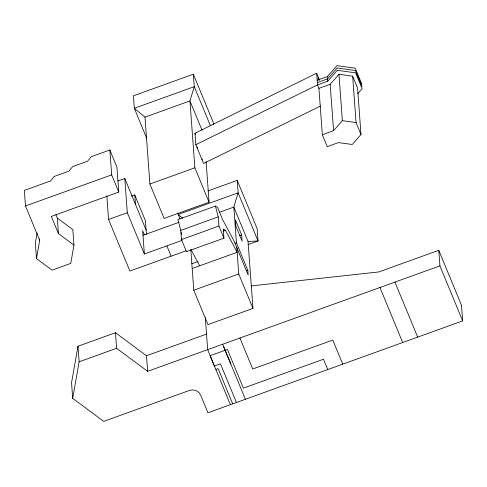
<?xml version="1.0" encoding="UTF-8"?>
<svg xmlns="http://www.w3.org/2000/svg" width="487" height="487" viewBox="0 0 487 487"><rect width="100%" height="100%" fill="white"/><g stroke="black" fill="none" stroke-linecap="round" stroke-linejoin="round"><path stroke-width="0.73" d="M37.146 232.847L35.35 243.074L36.488 258.634L52.012 270.145L70.749 263.388L73.963 245.119L72.819 229.56L57.296 218.048L55.877 214.609M36.488 258.634L39.703 240.365L39.593 238.886M438.769 250.318L439.913 265.878L147.64 371.307L146.496 355.747L115.456 332.724L77.981 346.239L71.552 382.782L72.697 398.342L103.737 421.365L189.364 390.477A8.699 8.011 -4.2 0 1 200.577 395.006L207.925 412.781L462.65 320.896L461.506 305.337L438.769 250.318L378.813 271.941L251.122 285.936M72.697 398.342L79.125 361.798L77.981 346.239M317.165 80.233L327.404 76.544L336.967 65.635L355.236 68.174L361.804 84.056M320.513 106.032L203.578 163.468L195.817 144.676L317.512 84.902L327.745 81.207L337.308 70.305L355.583 72.837L362.145 88.725L357.756 93.729M318.93 88.342L330.174 84.288L338.952 74.274L352.655 76.179L357.58 88.092L360.983 134.485L352.204 144.499L338.502 142.594L327.258 146.648L322.339 134.741L318.93 88.342L317.512 84.902L316.647 73.208L194.977 133.255L195.817 144.676M322.339 134.741L333.577 130.68L342.361 120.673L338.952 74.274M213.403 124.55L213.239 122.353L193.345 74.213L133.389 95.836L134.309 108.284L146.703 138.284M210.408 125.731L194.258 86.656L134.309 108.284L144.986 117.124L189.948 100.906L194.258 86.656L193.345 74.213M73.963 245.119L58.44 233.608L51.336 216.411L118.779 192.085L116.953 167.187L109.849 149.996L91.112 156.753L87.593 161.215L72.606 166.621L69.087 171.089L54.1 176.495L50.581 180.957L24.35 190.417L25.494 205.977L39.703 240.365M317.335 82.571L327.574 78.876L337.138 67.973L355.407 70.505L361.975 86.388M25.494 205.977L111.675 174.888L109.849 149.996M117.854 180.987L124.794 178.486L146.112 230.071M206.092 161.605L209.075 202.196L164.113 218.419L149.899 184.025L194.861 167.808L189.948 100.906L202.129 130.382M131.49 196.115L134.765 194.94L145.424 220.733L146.435 234.424M186.095 250.781L129.889 271.058L108.571 219.473L127.308 212.716L124.794 178.486M207.967 190.953L237.23 180.397L257.124 228.537L258.037 240.986L248.047 244.59M237.23 180.397L238.143 192.84L233.833 207.091L236.463 242.873L247.828 270.388L248.175 275.052L234.302 241.491L222.565 219.491L217.561 207.383L215.412 206.074L177.938 219.588L180.787 230.388L181.462 239.574L186.466 251.676L223.935 238.161L223.265 228.975L225.414 230.284L237.151 252.284L192.188 268.507M142.989 235.312L179.046 222.303M219.558 212.241L233.833 207.091L248.041 241.479L252.96 308.381L207.992 324.604L193.783 290.215L190.794 249.527M180.787 230.388L218.261 216.867L215.412 206.074M181.462 239.574L218.937 226.053L218.261 216.867M127.308 212.716L144.365 253.983L181.834 240.462L181.669 238.222M223.296 231.051L225.414 230.284M239.501 235.72L241.643 234.947L235.391 219.814L235.848 226.041L242.1 241.168L241.643 234.947M235.057 243.384L236.463 242.873M191.835 263.765L197.972 261.549M193.783 290.215L238.746 273.992L236.804 247.542M79.125 361.798L116.594 348.284L147.64 371.307M146.496 355.747L206.525 334.094M223.728 346.835L230.832 364.033M215.844 369.438L218.127 368.61L232.689 403.851M246.343 270.693L247.828 270.388M248.041 241.479L258.037 240.986L238.143 192.84L178.187 214.469L179.916 218.657M342.361 120.673L356.064 122.572L360.983 134.485M182.686 218.188L178.187 214.469L178.078 213.002M191.148 249.801L199.682 265.805M439.913 265.878L462.65 320.896M316.647 73.208L319.241 79.466M319.302 80.41L318.145 77.603L318.309 79.88M394.945 282.095L417.688 337.12M379.957 287.5L402.694 342.525M342.745 364.148L332.798 340.078L252.716 368.963L239.927 338.015M327.757 369.56L323.49 359.242L243.415 388.127L227.429 349.453L210.086 355.711L214.347 366.023L220.453 363.819L236.432 402.499M194.977 133.255L195.555 134.649M194.861 167.808L209.075 202.196M218.937 226.053L223.935 238.161M238.746 273.992L252.96 308.381M222.656 344.248L245.393 399.267M166.846 245.874L171.107 256.186M230.406 404.673L207.669 349.654L205.319 317.664M144.353 234.771L142.648 230.643L144.365 253.983M111.675 174.888L118.779 192.085M352.655 76.179L356.064 122.572M330.174 84.288L333.577 130.68M327.404 76.544L327.745 81.207M202.081 158.993L202.16 160.028M197.162 147.08L197.235 148.115M181.231 232.25L181.395 234.49M144.986 117.124L149.899 184.025M134.765 194.94L135.453 204.278M106.823 195.664L108.571 219.473M115.456 332.724L116.594 348.284M57.296 218.048L58.44 233.608"/></g></svg>
